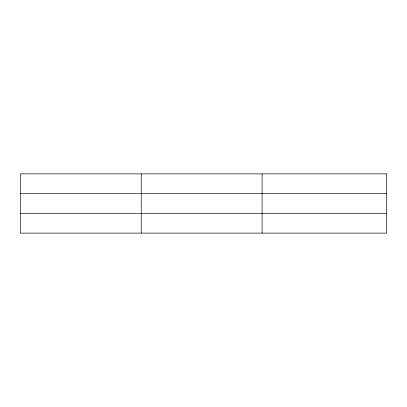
<?xml version="1.0" encoding="UTF-8"?>
<svg xmlns="http://www.w3.org/2000/svg" width="407" height="407" viewBox="0 0 407 407"><rect width="100%" height="100%" fill="white"/><g stroke="black" fill="none" stroke-linecap="round" stroke-linejoin="round"><path stroke-width="0.61" d="M141.229 173.881L141.229 233.119M262.108 173.881L262.108 233.119M20.35 193.427L386.65 193.427M20.35 213.573L386.65 213.573M386.65 173.881L386.65 233.119L20.35 233.119L20.35 173.881L386.65 173.881"/></g></svg>
